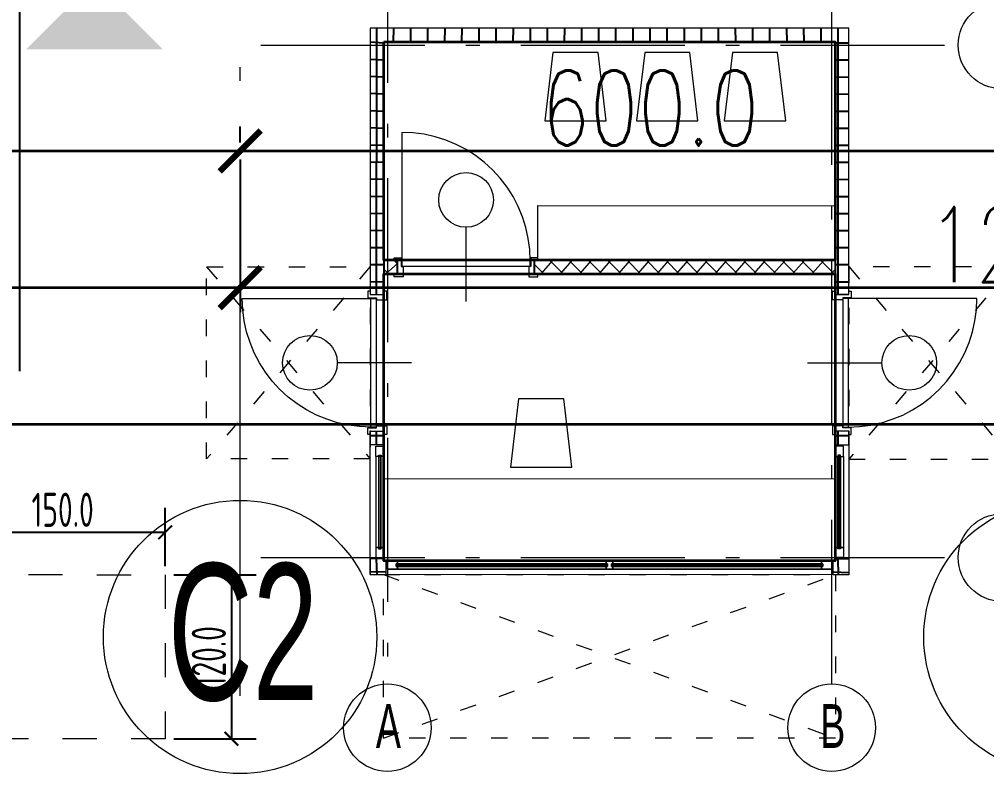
# Model space of a CAD drawing. Extents: x 6529560 to 6558080, y 5579316 to 5588131.
# Drawn here: x 6543575.67 to 6543582.74, y 5579499.85 to 5579505.37 of the extents above; entities that cross this region are included whole.
import ezdxf

# ---------------------------------------------------------------- set-up
doc = ezdxf.new("R2010")
doc.units = 0
doc.header["$MEASUREMENT"] = 0
doc.header["$PDSIZE"] = -5
for name, pattern in [('0.5_0.5', [1, 0.5, -0.5]), ('ACAD_ISO03W100', [30, 12, -18]), ('ACAD_ISO10W100', [18, 12, -3, 0, -3]), ('GR_SOLID', [0])]:
    doc.linetypes.add(name, pattern=pattern)
doc.layers.get('0').update_dxf_attribs({"color": 2, "linetype": 'CONTINUOUS', "lineweight": 5})
doc.layers.get('Defpoints').update_dxf_attribs({"linetype": 'CONTINUOUS'})
for name, color, linetype, lineweight in [('arch_droga', 1, 'CONTINUOUS', 25), ('arch_drzwi i okna', 4, 'CONTINUOUS', 15), ('arch_drzwi i okna_znaczniki', 130, 'CONTINUOUS', 9), ('arch_meble', 5, 'GR_SOLID', 13), ('arch_osie', 181, 'CONTINUOUS', 5), ('arch_powierzchnia', 6, 'CONTINUOUS', 35), ('arch_sciany wewnetrzne gk', 70, 'CONTINUOUS', 25), ('arch_sciany wewntrzne gk wypelnienie', 70, 'CONTINUOUS', 13), ('arch_sciany zewnetrzne wypelnienie', 94, 'CONTINUOUS', 25), ('arch_sciany zewnętrzne', 94, 'CONTINUOUS', 18), ('arch_urządzenia sanitarne', 4, 'GR_SOLID', 13), ('arch_wymiary', 2, 'CONTINUOUS', 13), ('arch_zadaszenie', 76, 'CONTINUOUS', 15)]:
    doc.layers.add(name, color=color, linetype=linetype, lineweight=lineweight)
doc.layers.add('arch_osie opisy', color=1, linetype='CONTINUOUS')
doc.styles.add('ISO8', font='iso8.shx', dxfattribs={"width": 0.7})
doc.styles.get("Standard").update_dxf_attribs({"font": 'arial.ttf', "width": 0.75})
doc.styles.add('styl1', font='romans.shx', dxfattribs={"width": 0.75})
doc.dimstyles.new('biura', dxfattribs={"dimtxt": 0.25, "dimasz": 0.1, "dimexe": 0.18, "dimexo": 0.0625, "dimgap": 0.04, "dimtad": 1, "dimdec": 1, "dimlfac": 100, "dimzin": 0, "dimdsep": 46, "dimtxsty": 'ISO8', "dimblk": 'ARCHTICK', "dimcen": 0.09, "dimadec": 0, "dimazin": 0, "dimtfac": 1, "dimtdec": 1, "dimtix": 1, "dimtofl": 0, "dimtmove": 0, "dimatfit": 3, "dimldrblk": 'ARCHTICK', "dimfxl": 0.2, "dimfxlon": 1, "dimtolj": 1, "dimtzin": 0, "dimarcsym": 0})
doc.dimstyles.new('wymiary hala', dxfattribs={"dimtxt": 0.55, "dimasz": 0.3, "dimexe": 0.18, "dimexo": 0.0625, "dimgap": 0.04, "dimtad": 1, "dimtoh": 1, "dimdec": 1, "dimlfac": 100, "dimzin": 0, "dimdsep": 46, "dimtxsty": 'styl1', "dimblk": 'ARCHTICK', "dimcen": 0.09, "dimadec": 0, "dimazin": 0, "dimtfac": 1, "dimtdec": 1, "dimtofl": 0, "dimtmove": 0, "dimatfit": 3, "dimldrblk": 'ARCHTICK', "dimfxl": 1, "dimtolj": 1, "dimtzin": 0, "dimarcsym": 0})

# ---------------------------------------------------------------- blocks, each defined once
blk = doc.blocks.new('ZT_z_opisami')
at = {"layer": 'arch_sciany wewntrzne gk wypelnienie'}
h = blk.add_hatch(dxfattribs=at)
h.set_pattern_fill('ANSI37', color=256, scale=0.8000000000000003, angle=90, style=0)
h.set_pattern_definition([(135, (-2588.529130447656, 41.5715038953349), (-0.0707106781186548, -0.0707106781186548), []), (225, (-2588.529130447656, 41.5715038953349), (0.0707106781186548, -0.0707106781186548), [])])
h.paths.add_polyline_path([(6540900.156828391, 5579426.063843905), (6540900.257119365, 5579426.063843908), (6540900.257119368, 5579426.163843737), (6540900.156828394, 5579426.163843735)])
h.paths.add_polyline_path([(6540901.257119368, 5579426.163843906), (6540903.45697064, 5579426.163843907), (6540903.456970637, 5579426.063840022), (6540901.257119364, 5579426.063840021)])
at = {"layer": 'arch_sciany zewnetrzne wypelnienie'}
h = blk.add_hatch(dxfattribs=at)
h.set_pattern_fill('ANSI37', color=256, angle=45)
h.set_pattern_definition([(90, (-2588.529130447656, 41.5715038953349), (-0.1250000000000001, 0), []), (179.9999999999999, (-2588.529130447656, 41.5715038953349), (0, -0.1250000000000001), [])])
h.paths.add_polyline_path([(6540900.057119365, 5579424.913682199), (6540900.156970673, 5579424.913682198), (6540900.156970677, 5579424.813682199), (6540900.057119369, 5579424.8136822)])
h.paths.add_polyline_path([(6540900.171978823, 5579423.963827053), (6540900.156978826, 5579423.963682199), (6540900.156978823, 5579423.97860977), (6540900.056970679, 5579423.978754626), (6540900.056970675, 5579423.863839988), (6540900.171978823, 5579423.863839986)])
h.paths.add_polyline_path([(6540903.45697064, 5579423.97852958), (6540903.556970637, 5579423.978463637), (6540903.55697064, 5579423.863450703), (6540903.441963138, 5579423.863452644), (6540903.441974172, 5579423.963614313), (6540903.45697064, 5579423.963678319)])
h.paths.add_polyline_path([(6540903.556970637, 5579424.913682198), (6540903.456970637, 5579424.913682199), (6540903.45697064, 5579424.8136822), (6540903.55697064, 5579424.813682199)])
h.paths.add_polyline_path([(6540903.45697064, 5579425.913682199), (6540903.556970639, 5579425.913682198), (6540903.556970639, 5579427.863840021), (6540900.056969245, 5579427.863703199), (6540900.057119369, 5579425.913682199), (6540900.156838106, 5579425.913682196), (6540900.156838103, 5579427.763840019), (6540903.456970637, 5579427.763840023)])
for p, q in [((6540900.257119368, 5579426.163843907, 9.39270141148296), (6540900.257119365, 5579426.063843907, 9.39270141148296)), ((6540901.257119368, 5579426.163843906, 9.39270141148296), (6540901.257119364, 5579426.063843905, 9.39270141148296)), ((6540900.057119369, 5579425.913682199, 9.39270141148296), (6540900.157119368, 5579425.913682198, 9.39270141148296)), ((6540903.556970639, 5579425.913616256, 9.39270141148296), (6540903.45697064, 5579425.913616257, 9.39270141148296)), ((6540900.057119365, 5579424.913682199, 9.39270141148296), (6540900.157119365, 5579424.913682198, 9.39270141148296)), ((6540903.556970635, 5579424.913616256, 9.39270141148296), (6540903.456970637, 5579424.913616257, 9.39270141148296))]:
    blk.add_line(p, q)
at = {"layer": 'arch_droga', "color": 7, "linetype": 'Continuous'}
blk.add_line((6540897.490311794, 5579428.951617867), (6540897.490311594, 5579425.351617866), dxfattribs=at)
at = {"layer": 'arch_droga', "linetype": 'Continuous'}
for p, q in [((6540900.828399538, 5579426.163661347, 12.24492711409371), (6540900.828399534, 5579426.163843907, 12.23394685950707)), ((6540900.057301925, 5579425.342402027, 12.24492711409371), (6540900.057119365, 5579425.342402032, 12.23394685950707)), ((6540903.556788077, 5579425.342336086, 12.24492711409371), (6540903.556970637, 5579425.34233609, 12.23394685950707))]:
    blk.add_line(p, q, dxfattribs=at)
at = {"layer": 'arch_droga', "linetype": 'Continuous', "elevation": 12.24492711409371}
for points in [[(6540900.828399552, 5579426.163843907), (6540900.828399538, 5579426.163661347)], [(6540900.057119365, 5579425.342402015), (6540900.057301925, 5579425.342402027)], [(6540903.556970637, 5579425.342336072), (6540903.556788077, 5579425.342336086)]]:
    blk.add_lwpolyline(points, dxfattribs=at)
at = {"layer": 'arch_drzwi i okna', "extrusion": (0, 0, -1)}
for points in [[(-6540901.227119368, 5579426.160343905), (-6540901.223542384, 5579426.242270304), (-6540901.212838653, 5579426.323573193), (-6540901.195089644, 5579426.403633806), (-6540901.170430431, 5579426.48184284), (-6540901.139048687, 5579426.557605073), (-6540901.101183246, 5579426.630343906), (-6540901.057122287, 5579426.699505756), (-6540901.007201145, 5579426.764564259), (-6540900.951799742, 5579426.82502428), (-6540900.891339719, 5579426.880425683), (-6540900.826281215, 5579426.930346827), (-6540900.757119368, 5579426.974407785), (-6540900.684380533, 5579427.012273225), (-6540900.6086183, 5579427.04365497), (-6540900.53040927, 5579427.068314182), (-6540900.450348654, 5579427.086063193), (-6540900.369045766, 5579427.096766923), (-6540900.287119367, 5579427.100343905), (-6540900.287119367, 5579426.120343907), (-6540901.227119368, 5579426.120343907), (-6540901.227119368, 5579426.160343905), (-6540900.287119367, 5579426.160343905)], [(-6540901.282119367, 5579426.163843906), (-6540901.282119367, 5579426.181843906), (-6540901.232119368, 5579426.181843906), (-6540901.232119368, 5579426.119343906), (-6540901.217119368, 5579426.119343906), (-6540901.217119368, 5579426.043843906), (-6540901.282119367, 5579426.043843906), (-6540901.282119365, 5579426.063843905)], [(-6540900.060619369, 5579424.943682199), (-6540899.978692968, 5579424.947259182), (-6540899.897390081, 5579424.95796291), (-6540899.817329466, 5579424.975711923), (-6540899.739120434, 5579425.000371135), (-6540899.663358199, 5579425.03175288), (-6540899.590619366, 5579425.06961832), (-6540899.521457519, 5579425.113679277), (-6540899.456399015, 5579425.163600421), (-6540899.395938994, 5579425.219001824), (-6540899.340537592, 5579425.279461844), (-6540899.290616445, 5579425.344520347), (-6540899.24655549, 5579425.413682198), (-6540899.208690049, 5579425.486421033), (-6540899.177308302, 5579425.562183264), (-6540899.152649092, 5579425.640392296), (-6540899.134900081, 5579425.720452912), (-6540899.124196353, 5579425.8017558), (-6540899.12061937, 5579425.883682199), (-6540900.100619368, 5579425.883682199), (-6540900.100619368, 5579424.943682198), (-6540900.060619369, 5579424.943682199), (-6540900.060619369, 5579425.883682199)], [(-6540903.553470639, 5579424.943616256), (-6540903.635397037, 5579424.947193241), (-6540903.716699927, 5579424.957896971), (-6540903.796760542, 5579424.97564598), (-6540903.874969574, 5579425.000305193), (-6540903.950731806, 5579425.031686937), (-6540904.023470637, 5579425.069552378), (-6540904.092632487, 5579425.113613337), (-6540904.157690992, 5579425.163534479), (-6540904.218151013, 5579425.218935882), (-6540904.273552416, 5579425.279395905), (-6540904.323473557, 5579425.344454407), (-6540904.367534518, 5579425.413616255), (-6540904.405399959, 5579425.486355091), (-6540904.436781702, 5579425.562117323), (-6540904.461440916, 5579425.640326355), (-6540904.479189927, 5579425.72038697), (-6540904.489893655, 5579425.801689858), (-6540904.493470638, 5579425.883616258), (-6540903.51347064, 5579425.883616255), (-6540903.51347064, 5579424.943616255), (-6540903.553470639, 5579424.943616256), (-6540903.553470639, 5579425.883616258)], [(-6540900.057119369, 5579424.8886822), (-6540900.039119368, 5579424.888682199), (-6540900.039119368, 5579424.938682199), (-6540900.101619369, 5579424.938682199), (-6540900.101619369, 5579424.953682198), (-6540900.177119368, 5579424.953682198), (-6540900.177119368, 5579424.888682199), (-6540900.157119368, 5579424.888682199)], [(-6540903.556970639, 5579424.888616257), (-6540903.574970639, 5579424.888616257), (-6540903.574970639, 5579424.938616257), (-6540903.512470639, 5579424.938616257), (-6540903.512470639, 5579424.953616256), (-6540903.43697064, 5579424.953616256), (-6540903.43697064, 5579424.888616257), (-6540903.45697064, 5579424.888616258)], [(-6540903.431970637, 5579423.903612377), (-6540900.181978826, 5579423.903827053), (-6540900.181978826, 5579423.963827053), (-6540903.431970639, 5579423.963612376), (-6540903.431970637, 5579423.903612377)], [(-6540900.256978826, 5579423.963827053), (-6540901.781974732, 5579423.963612376), (-6540901.781974731, 5579423.903612377), (-6540900.256978826, 5579423.903827053), (-6540900.256978826, 5579423.963827053)], [(-6540901.831974732, 5579423.963612377), (-6540903.356970638, 5579423.963612376), (-6540903.356970637, 5579423.903612377), (-6540901.83197473, 5579423.903612378), (-6540901.831974732, 5579423.963612377)], [(-6540900.256978826, 5579423.938827052), (-6540901.781974731, 5579423.938612376), (-6540901.781974732, 5579423.928612376), (-6540900.256978826, 5579423.928827052), (-6540900.256978826, 5579423.938827052)], [(-6540901.83197473, 5579423.938612377), (-6540903.356970637, 5579423.938612376), (-6540903.356970638, 5579423.928612376), (-6540901.831974732, 5579423.928612377), (-6540901.83197473, 5579423.938612377)]]:
    blk.add_lwpolyline(points, dxfattribs=at)
at = {"layer": 'arch_drzwi i okna'}
for points in [[(6540900.232119367, 5579426.163843906), (6540900.232119367, 5579426.181843906), (6540900.282119367, 5579426.181843906), (6540900.282119367, 5579426.119343906), (6540900.297119368, 5579426.119343906), (6540900.297119368, 5579426.043843906), (6540900.232119367, 5579426.043843906), (6540900.232119364, 5579426.063843905)], [(6540900.057119369, 5579425.9386822), (6540900.039119368, 5579425.938682199), (6540900.039119366, 5579425.888682199), (6540900.101619365, 5579425.888682199), (6540900.101619369, 5579425.873682198), (6540900.177119368, 5579425.873682198), (6540900.177119368, 5579425.938682199), (6540900.157119368, 5579425.938682199)], [(6540903.556970639, 5579425.938616257), (6540903.574970639, 5579425.938616257), (6540903.574970636, 5579425.888616257), (6540903.512470637, 5579425.888616257), (6540903.512470639, 5579425.873616257), (6540903.43697064, 5579425.873616257), (6540903.43697064, 5579425.938616257), (6540903.45697064, 5579425.938616258)], [(6540900.181978826, 5579423.903827053), (6540903.431970637, 5579423.903612377), (6540903.431970639, 5579423.963612376), (6540900.181978826, 5579423.963827053), (6540900.181978826, 5579423.903827053)], [(6540900.181978826, 5579423.963827053), (6540900.181978826, 5579423.903827053), (6540900.256978826, 5579423.903827053), (6540900.256978826, 5579423.923827053), (6540900.246978826, 5579423.923827053), (6540900.246978826, 5579423.943827053), (6540900.256978826, 5579423.943827053), (6540900.256978826, 5579423.963827053), (6540900.181978826, 5579423.963827053)], [(6540901.781974732, 5579423.963612376), (6540900.256978826, 5579423.963827053), (6540900.256978826, 5579423.903827053), (6540901.781974731, 5579423.903612377), (6540901.781974732, 5579423.963612376)], [(6540901.781974732, 5579423.963612376), (6540901.781974732, 5579423.943612376), (6540901.791974732, 5579423.943612376), (6540901.791974732, 5579423.923612377), (6540901.781974732, 5579423.923612377), (6540901.781974731, 5579423.903612377), (6540901.83197473, 5579423.903612378), (6540901.831974732, 5579423.923612377), (6540901.821974732, 5579423.923612377), (6540901.821974732, 5579423.943612376), (6540901.831974732, 5579423.943612377), (6540901.831974732, 5579423.963612377), (6540901.781974732, 5579423.963612376)], [(6540903.356970638, 5579423.963612376), (6540901.831974732, 5579423.963612377), (6540901.83197473, 5579423.903612378), (6540903.356970637, 5579423.903612377), (6540903.356970638, 5579423.963612376)], [(6540903.431970639, 5579423.963612376), (6540903.356970638, 5579423.963612376), (6540903.356970638, 5579423.943612376), (6540903.366970638, 5579423.943612377), (6540903.366970638, 5579423.923612377), (6540903.356970638, 5579423.923612377), (6540903.356970637, 5579423.903612377), (6540903.431970637, 5579423.903612377), (6540903.431970639, 5579423.963612376)], [(6540900.246978826, 5579423.943827053), (6540900.246978826, 5579423.923827053), (6540901.791974732, 5579423.923612377), (6540901.791974732, 5579423.943612376), (6540900.246978826, 5579423.943827053)], [(6540901.781974731, 5579423.938612376), (6540900.256978826, 5579423.938827052), (6540900.256978826, 5579423.928827052), (6540901.781974732, 5579423.928612376), (6540901.781974731, 5579423.938612376)], [(6540901.821974732, 5579423.943612376), (6540901.821974732, 5579423.923612377), (6540903.366970638, 5579423.923612377), (6540903.366970638, 5579423.943612377), (6540901.821974732, 5579423.943612376)], [(6540903.356970637, 5579423.938612376), (6540901.83197473, 5579423.938612377), (6540901.831974732, 5579423.928612377), (6540903.356970638, 5579423.928612376), (6540903.356970637, 5579423.938612376)]]:
    blk.add_lwpolyline(points, dxfattribs=at)
for points, elevation in [([(6540900.096970676, 5579424.72868651), (6540900.096970674, 5579424.8036822), (6540900.156970673, 5579424.803682199), (6540900.156970677, 5579424.728686509)], 7.99054015707779), ([(6540900.11689631, 5579424.728675068), (6540900.11689631, 5579424.738676478), (6540900.136970678, 5579424.738682198), (6540900.136970678, 5579424.728680788)], 6.93554015707779), ([(6540903.516970638, 5579424.728620568), (6540903.516970636, 5579424.803616257), (6540903.456970636, 5579424.803616258), (6540903.456970639, 5579424.72862057)], 7.99054015707779), ([(6540903.497045006, 5579424.728609126), (6540903.497045006, 5579424.738610535), (6540903.476970637, 5579424.738616258), (6540903.476970637, 5579424.728614847)], 6.93554015707779), ([(6540900.096970676, 5579424.728686511), (6540900.096970675, 5579424.063525268), (6540900.156970675, 5579424.063525268), (6540900.156970677, 5579424.72868651)], 7.99054015707779), ([(6540900.11689631, 5579424.728686511), (6540900.116896308, 5579424.06353099), (6540900.136970677, 5579424.063530989), (6540900.136970678, 5579424.72868651)], 7.99054015707779), ([(6540900.121970675, 5579424.063531376), (6540900.121970677, 5579424.728689025), (6540900.13189631, 5579424.728689025), (6540900.131896308, 5579424.063531376)], 7.99054015707779), ([(6540903.516970638, 5579424.72862057), (6540903.516970639, 5579424.063459327), (6540903.45697064, 5579424.063459327), (6540903.456970639, 5579424.72862057)], 7.99054015707779), ([(6540903.497045006, 5579424.72862057), (6540903.497045007, 5579424.063465047), (6540903.476970639, 5579424.063465048), (6540903.476970637, 5579424.72862057)], 7.99054015707779), ([(6540903.491970639, 5579424.063465434), (6540903.491970638, 5579424.728623084), (6540903.482045004, 5579424.728623084), (6540903.482045006, 5579424.063465434)], 7.99054015707779), ([(6540900.096970675, 5579424.063525268), (6540900.096970675, 5579423.98852958), (6540900.156970675, 5579423.988529579), (6540900.156970675, 5579424.063525268)], 7.99054015707779), ([(6540900.116896308, 5579424.063536711), (6540900.116896308, 5579424.053535301), (6540900.136970677, 5579424.053529579), (6540900.136970677, 5579424.063530989)], 6.93554015707779), ([(6540903.516970639, 5579424.063459327), (6540903.516970639, 5579423.988463637), (6540903.45697064, 5579423.988463638), (6540903.45697064, 5579424.063459327)], 7.99054015707779), ([(6540903.497045007, 5579424.063470769), (6540903.497045007, 5579424.053469359), (6540903.476970639, 5579424.053463639), (6540903.476970639, 5579424.063465048)], 6.93554015707779)]:
    blk.add_lwpolyline(points, close=True, dxfattribs=dict(at, elevation=elevation))
at = {"layer": 'arch_drzwi i okna', "extrusion": (5.11e-13, 1, 0)}
blk.add_lwpolyline([(-6540903.431967794, 10.37270141148298), (-6540900.18197598, 22.85012110428052), (-6540900.18197598, 24.12262110428052), (-6540903.431967794, 11.64520141148299), (-6540903.431967794, 10.37270141148298)], dxfattribs=at)
at = {"layer": 'arch_drzwi i okna', "extrusion": (5.037e-13, 1, 0)}
for points in [[(-6540901.781971926, 19.06857251228692), (-6540900.256976018, 22.92512110428052), (-6540900.256976018, 24.04762110428052), (-6540901.781971926, 20.19107251228692), (-6540901.781971926, 19.06857251228692)], [(-6540901.781971926, 19.06857251228692), (-6540900.256976018, 22.92512110428052), (-6540900.256976018, 24.04762110428052), (-6540901.781971926, 20.19107251228692), (-6540901.781971926, 19.06857251228692)], [(-6540901.781971926, 19.06857251228692), (-6540900.256976018, 22.92512110428052), (-6540900.256976018, 24.04762110428052), (-6540901.781971926, 20.19107251228692), (-6540901.781971926, 19.06857251228692)], [(-6540903.356967832, 10.44770141148298), (-6540901.831971925, 19.06857251228692), (-6540901.831971925, 20.19107251228692), (-6540903.356967832, 11.57020141148299), (-6540903.356967832, 10.44770141148298)]]:
    blk.add_lwpolyline(points, dxfattribs=at)
at = {"layer": 'arch_drzwi i okna', "extrusion": (-5.037e-13, -1, 0)}
for points in [[(6540901.781971926, 19.06857251228692), (6540901.781971926, 20.19107251228692), (6540900.256976018, 24.04762110428052), (6540900.256976018, 22.92512110428052), (6540901.781971926, 19.06857251228692)], [(6540901.781971926, 19.06857251228692), (6540901.781971926, 20.19107251228692), (6540900.256976018, 24.04762110428052), (6540900.256976018, 22.92512110428052), (6540901.781971926, 19.06857251228692)], [(6540903.356967833, 10.44770141148298), (6540903.356967833, 11.57020141148299), (6540901.831971926, 20.19107251228692), (6540901.831971926, 19.06857251228692), (6540903.356967833, 10.44770141148298)]]:
    blk.add_lwpolyline(points, dxfattribs=at)
at = {"layer": 'arch_drzwi i okna', "extrusion": (5.756e-13, 1, 0)}
for points in [[(-6540903.35696743, 10.44770141148298), (-6540901.831971524, 19.06857251228692), (-6540901.831971524, 20.19107251228692), (-6540903.35696743, 11.57020141148299), (-6540903.35696743, 10.44770141148298)], [(-6540903.356967429, 10.44770141148298), (-6540901.831971523, 19.06857251228692), (-6540901.831971523, 20.19107251228692), (-6540903.356967429, 11.57020141148299), (-6540903.356967429, 10.44770141148298)]]:
    blk.add_lwpolyline(points, dxfattribs=at)
at = {"layer": 'arch_drzwi i okna', "extrusion": (-5.756e-13, -1, 0)}
for points in [[(6540903.35696743, 10.44770141148298), (6540903.35696743, 11.57020141148299), (6540901.831971524, 20.19107251228692), (6540901.831971524, 19.06857251228692), (6540903.35696743, 10.44770141148298)], [(6540901.781971524, 19.06857251228692), (6540901.781971524, 20.19107251228692), (6540900.256975617, 24.04762110428052), (6540900.256975617, 22.92512110428052), (6540901.781971524, 19.06857251228692)], [(6540903.356967429, 10.44770141148298), (6540903.356967429, 11.57020141148299), (6540901.831971523, 20.19107251228692), (6540901.831971523, 19.06857251228692), (6540903.356967429, 10.44770141148298)]]:
    blk.add_lwpolyline(points, dxfattribs=at)
at = {"layer": 'arch_drzwi i okna', "extrusion": (-5.11e-13, -1, 0)}
blk.add_lwpolyline([(6540903.431967789, 10.37270141148298), (6540903.431967789, 11.64520141148299), (6540900.181975976, 24.12262110428052), (6540900.181975976, 22.85012110428052), (6540903.431967789, 10.37270141148298)], dxfattribs=at)
at = {"layer": 'arch_drzwi i okna', "extrusion": (1, 0, 0)}
blk.add_lwpolyline([(5579423.938612381, 10.44770141148298), (5579423.938612381, 11.57020141148299), (5579423.928612381, 11.57020141148299), (5579423.928612381, 10.44770141148298), (5579423.938612381, 10.44770141148298)], dxfattribs=at)
at = {"layer": 'arch_drzwi i okna_znaczniki'}
for p, q in [((6540900.757119368, 5579425.862045784, 9.39270141148296), (6540900.757119368, 5579426.405765054, 9.39270141148296)), ((6540900.35891749, 5579425.413682198, 9.39270141148296), (6540899.815198221, 5579425.4136822, 9.39270141148296)), ((6540903.255172517, 5579425.413616256, 9.39270141148296), (6540903.798891787, 5579425.413616256, 9.39270141148296))]:
    blk.add_line(p, q, dxfattribs=at)
for centre in [(6540900.757119368, 5579426.605765054, 9.39270141148296), (6540899.61519822, 5579425.413682198, 9.39270141148296), (6540903.998891788, 5579425.413616256, 9.39270141148296)]:
    blk.add_circle(centre, 0.2000000000000001, dxfattribs=at)
at = {"layer": 'arch_meble'}
for points in [[(6540901.33330698, 5579427.184519722), (6540901.78330778, 5579427.184519722), (6540901.723306383, 5579427.684519721), (6540901.393306483, 5579427.684519721), (6540901.33330698, 5579427.184519722)], [(6540902.003766849, 5579427.184519722), (6540902.453767649, 5579427.184519722), (6540902.393766252, 5579427.684519721), (6540902.063766353, 5579427.684519721), (6540902.003766849, 5579427.184519722)], [(6540902.646179659, 5579427.184519722), (6540903.09618046, 5579427.184519722), (6540903.036179063, 5579427.684519721), (6540902.706179163, 5579427.684519721), (6540902.646179659, 5579427.184519722)], [(6540901.081992043, 5579424.650391477), (6540901.531992844, 5579424.650391477), (6540901.471991446, 5579425.150391474), (6540901.141991546, 5579425.150391476), (6540901.081992043, 5579424.650391477)]]:
    blk.add_lwpolyline(points, dxfattribs=at)
at = {"layer": 'arch_meble', "elevation": 7.99054015707779}
for points in [[(6540901.282119367, 5579426.163843906), (6540901.282119367, 5579426.563843906), (6540903.45697064, 5579426.563777965), (6540903.45697064, 5579426.163777965)], [(6540900.156978818, 5579423.963682199), (6540903.45697064, 5579423.963612377), (6540903.45697064, 5579424.563612377), (6540900.157014251, 5579424.563810915)]]:
    blk.add_lwpolyline(points, close=True, dxfattribs=at)
at = {"layer": 'arch_osie', "linetype": 'ACAD_ISO10W100', "ltscale": 0.1, "elevation": 9.39270141148296}
for points in [[(6540900.181978827, 5579428.663840022), (6540900.181978825, 5579423.063839988)], [(6540903.431970639, 5579423.063774046), (6540903.431970639, 5579428.66377408)], [(6540899.256970675, 5579427.738840021), (6540904.356970639, 5579427.73877408)], [(6540899.256970671, 5579423.988682198), (6540904.356970639, 5579423.988616257)]]:
    blk.add_lwpolyline(points, dxfattribs=at)
at = {"layer": 'arch_osie'}
for centre in [(6540904.67697064, 5579427.73877408, 9.39270141148296), (6540904.67697064, 5579423.988616257, 9.39270141148296), (6540900.181978827, 5579422.743839987, 9.39270141148296), (6540903.431970639, 5579422.743774046, 9.39270141148296)]:
    blk.add_circle(centre, 0.3199999999999999, dxfattribs=at)
at = {"layer": 'arch_powierzchnia', "elevation": 7.99054015707779}
for points in [[(6540900.156838103, 5579427.763840019), (6540903.456970637, 5579427.76377408), (6540903.45697064, 5579426.163777965), (6540900.156838105, 5579426.163843903)], [(6540900.156838103, 5579426.063843905), (6540903.45697064, 5579426.063777966), (6540903.45697064, 5579423.963612377), (6540900.156838106, 5579423.963678316)]]:
    blk.add_lwpolyline(points, close=True, dxfattribs=at)
at = {"layer": 'arch_sciany wewnetrzne gk', "elevation": 7.99054015707779}
for points in [[(6540900.156828391, 5579426.063843905), (6540900.257119365, 5579426.063843908), (6540900.257119368, 5579426.163843737), (6540900.156828394, 5579426.163843735)], [(6540901.257119368, 5579426.163843906), (6540903.45697064, 5579426.163777965), (6540903.45697064, 5579426.06377408), (6540901.257119364, 5579426.063840021)]]:
    blk.add_lwpolyline(points, close=True, dxfattribs=at)
at = {"layer": 'arch_sciany zewnętrzne', "elevation": 7.99054015707779}
for points in [[(6540903.45697064, 5579425.913616257), (6540903.556970639, 5579425.913616256), (6540903.556970639, 5579427.863774079), (6540900.056969245, 5579427.863703199), (6540900.057119369, 5579425.913682199), (6540900.156838106, 5579425.913682196), (6540900.156838103, 5579427.763840019), (6540903.456970637, 5579427.763774081)], [(6540900.057119365, 5579424.913682199), (6540900.156970673, 5579424.913682198), (6540900.156970677, 5579424.813682199), (6540900.057119369, 5579424.8136822)], [(6540903.556970637, 5579424.913616256), (6540903.456970636, 5579424.913616257), (6540903.456970639, 5579424.813616258), (6540903.55697064, 5579424.813616257)], [(6540900.171978823, 5579423.963682196), (6540900.156978818, 5579423.963682199), (6540900.156978826, 5579423.97860977), (6540900.056970675, 5579423.978754626), (6540900.056970675, 5579423.863839988), (6540900.171978823, 5579423.863839986)], [(6540903.456970637, 5579423.978463638), (6540903.556970637, 5579423.978463637), (6540903.55697064, 5579423.863450703), (6540903.441966671, 5579423.863450702), (6540903.441970639, 5579423.963616254), (6540903.45697064, 5579423.963612377)]]:
    blk.add_lwpolyline(points, close=True, dxfattribs=at)
at = {"layer": 'arch_sciany zewnętrzne', "elevation": 9.39270141148296}
for points in [[(6540903.55697064, 5579424.813616257), (6540903.55697064, 5579423.863450703), (6540900.056970675, 5579423.863839988), (6540900.057119369, 5579424.8136822)], [(6540900.156970677, 5579424.813682199), (6540900.156978826, 5579423.963682199), (6540903.45697064, 5579423.963616258), (6540903.45697064, 5579424.813616258)]]:
    blk.add_lwpolyline(points, dxfattribs=at)
at = {"layer": 'arch_zadaszenie', "linetype": 'ACAD_ISO03W100', "ltscale": 0.01, "elevation": 7.99054015707779}
for points in [[(6540900.056970675, 5579424.709988857), (6540898.860144648, 5579424.709988858), (6540898.860144645, 5579426.117375541), (6540900.056970673, 5579426.11737554)], [(6540903.556970639, 5579424.709922915), (6540904.753796667, 5579424.709922915), (6540904.753796667, 5579426.117309598), (6540903.556970639, 5579426.117309598)], [(6540903.460659901, 5579423.863612375), (6540903.460659901, 5579422.666786347), (6540900.15328141, 5579422.666852289), (6540900.153281407, 5579423.863678317)]]:
    blk.add_lwpolyline(points, close=True, dxfattribs=at)
at = {"layer": 'arch_zadaszenie', "linetype": 'ACAD_ISO03W100', "ltscale": 0.01, "elevation": 9.39270141148296}
for points in [[(6540898.860144645, 5579426.117375541), (6540900.057012891, 5579424.709988857)], [(6540900.056970675, 5579426.1176841), (6540898.860144648, 5579424.709988858)], [(6540904.753796667, 5579426.117309598), (6540903.556928423, 5579424.709922915)], [(6540903.556970639, 5579426.11761816), (6540904.753796667, 5579424.709922915)], [(6540900.152972847, 5579423.863678316), (6540903.460659901, 5579422.666786347)], [(6540900.15328141, 5579422.666852289), (6540903.460659901, 5579423.863654592)]]:
    blk.add_lwpolyline(points, dxfattribs=at)
at = {"layer": 'arch_osie opisy', "char_height": 0.3199999999999999, "width": 0.4799999999999996, "attachment_point": 1}
for s, insert in [('{\\fArial Narrow|b0|i0|c238|p34;A}', (6540900.097786954, 5579422.916021716, 9.39270141148296)), ('{\\fArial Narrow|b0|i0|c238|p34;B}', (6540903.347778765, 5579422.915955777, 9.39270141148296))]:
    blk.add_mtext(s, dxfattribs=dict(at, insert=insert))
blk = doc.blocks.new('_ArchTick')
at = {"color": 0, "linetype": 'ByBlock', "const_width": 0.15}
blk.add_lwpolyline([(-0.5, -0.5), (0.5, 0.5)], dxfattribs=at)
blk = doc.blocks.new('*D117')
at = {"layer": 'arch_wymiary', "color": 0, "lineweight": -2, "transparency": 16777216}
for p, q in [((6543517.282235058, 5579504.347680096), (6543517.282235058, 5579502.230169278)), ((6543625.282235061, 5579504.347669278), (6543625.282235061, 5579502.230169278)), ((6543625.282235061, 5579502.410169278), (6543517.282235058, 5579502.410169278))]:
    blk.add_line(p, q, dxfattribs=at)
at = {"layer": 'Defpoints', "color": 0, "transparency": 16777216}
for p in [(6543517.282235058, 5579504.410180095), (6543625.282235061, 5579504.410169278), (6543517.282235058, 5579502.410169278)]:
    blk.add_point(p, dxfattribs=at)
at = {"layer": 'arch_wymiary', "color": 0, "lineweight": -2, "transparency": 16777216, "xscale": 0.3, "yscale": 0.3, "zscale": 0.3, "rotation": 180}
blk.add_blockref('_ArchTick', (6543517.282235058, 5579502.410169278), dxfattribs=at)
at = {"layer": 'arch_wymiary', "color": 0, "lineweight": -2, "transparency": 16777216, "xscale": 0.3, "yscale": 0.3, "zscale": 0.3}
blk.add_blockref('_ArchTick', (6543625.282235061, 5579502.410169278), dxfattribs=at)
at = {"layer": 'arch_wymiary', "color": 0, "transparency": 16777216, "insert": (6543571.28223506, 5579502.725169278), "char_height": 0.55, "attachment_point": 5, "style": 'styl1'}
blk.add_mtext('\\A1;10800.0', dxfattribs=at)
blk = doc.blocks.new('*D122')
at = {"layer": 'arch_wymiary', "color": 0, "lineweight": -2, "transparency": 16777216}
for p, q in [((6543565.282235064, 5579504.347669278), (6543565.282235064, 5579503.230169279)), ((6543577.28223506, 5579504.347669278), (6543577.28223506, 5579503.230169279)), ((6543565.282235064, 5579503.410169278), (6543577.28223506, 5579503.410169278))]:
    blk.add_line(p, q, dxfattribs=at)
at = {"layer": 'Defpoints', "color": 0, "transparency": 16777216}
for p in [(6543565.282235064, 5579504.410169278), (6543577.28223506, 5579504.410169278), (6543577.28223506, 5579503.410169278)]:
    blk.add_point(p, dxfattribs=at)
at = {"layer": 'arch_wymiary', "color": 0, "lineweight": -2, "transparency": 16777216, "xscale": 0.3, "yscale": 0.3, "zscale": 0.3, "rotation": 180}
blk.add_blockref('_ArchTick', (6543565.282235064, 5579503.410169278), dxfattribs=at)
at = {"layer": 'arch_wymiary', "color": 0, "lineweight": -2, "transparency": 16777216, "xscale": 0.3, "yscale": 0.3, "zscale": 0.3}
blk.add_blockref('_ArchTick', (6543577.28223506, 5579503.410169278), dxfattribs=at)
at = {"layer": 'arch_wymiary', "color": 0, "transparency": 16777216, "insert": (6543571.282235062, 5579503.725169279), "char_height": 0.55, "attachment_point": 5, "style": 'styl1'}
blk.add_mtext('\\A1;1200.0', dxfattribs=at)
blk = doc.blocks.new('*D123')
at = {"layer": 'arch_wymiary', "color": 0, "lineweight": -2, "transparency": 16777216}
for p, q in [((6543577.28223506, 5579504.347669278), (6543577.28223506, 5579503.230169279)), ((6543589.282235063, 5579504.347669278), (6543589.282235063, 5579503.230169279)), ((6543577.28223506, 5579503.410169278), (6543589.282235063, 5579503.410169278))]:
    blk.add_line(p, q, dxfattribs=at)
at = {"layer": 'Defpoints', "color": 0, "transparency": 16777216}
for p in [(6543577.28223506, 5579504.410169278), (6543589.282235063, 5579504.410169278), (6543589.282235063, 5579503.410169278)]:
    blk.add_point(p, dxfattribs=at)
at = {"layer": 'arch_wymiary', "color": 0, "lineweight": -2, "transparency": 16777216, "xscale": 0.3, "yscale": 0.3, "zscale": 0.3, "rotation": 180}
blk.add_blockref('_ArchTick', (6543577.28223506, 5579503.410169278), dxfattribs=at)
at = {"layer": 'arch_wymiary', "color": 0, "lineweight": -2, "transparency": 16777216, "xscale": 0.3, "yscale": 0.3, "zscale": 0.3}
blk.add_blockref('_ArchTick', (6543589.282235063, 5579503.410169278), dxfattribs=at)
at = {"layer": 'arch_wymiary', "color": 0, "transparency": 16777216, "insert": (6543583.282235061, 5579503.725169279), "char_height": 0.55, "attachment_point": 5, "style": 'styl1'}
blk.add_mtext('\\A1;1200.0', dxfattribs=at)
blk = doc.blocks.new('*D136')
at = {"layer": 'arch_wymiary', "color": 0, "lineweight": -2, "transparency": 16777216}
for p, q in [((6543571.282242935, 5579504.472669278), (6543571.282242935, 5579504.590169278)), ((6543577.28223506, 5579504.472669278), (6543577.28223506, 5579504.590169278)), ((6543571.282242935, 5579504.410169278), (6543577.28223506, 5579504.410169278))]:
    blk.add_line(p, q, dxfattribs=at)
at = {"layer": 'Defpoints', "color": 0, "transparency": 16777216}
for p in [(6543571.282242935, 5579504.410169278), (6543577.28223506, 5579504.410169278), (6543577.28223506, 5579504.410169278)]:
    blk.add_point(p, dxfattribs=at)
at = {"layer": 'arch_wymiary', "color": 0, "lineweight": -2, "transparency": 16777216, "xscale": 0.3, "yscale": 0.3, "zscale": 0.3, "rotation": 180}
blk.add_blockref('_ArchTick', (6543571.282242935, 5579504.410169278), dxfattribs=at)
at = {"layer": 'arch_wymiary', "color": 0, "lineweight": -2, "transparency": 16777216, "xscale": 0.3, "yscale": 0.3, "zscale": 0.3}
blk.add_blockref('_ArchTick', (6543577.28223506, 5579504.410169278), dxfattribs=at)
at = {"layer": 'arch_wymiary', "color": 0, "transparency": 16777216, "insert": (6543574.282238997, 5579504.725169279), "char_height": 0.55, "attachment_point": 5, "style": 'styl1'}
blk.add_mtext('\\A1;600.0', dxfattribs=at)
blk = doc.blocks.new('*D137')
at = {"layer": 'arch_wymiary', "color": 0, "lineweight": -2, "transparency": 16777216}
for p, q in [((6543577.28223506, 5579504.472669278), (6543577.28223506, 5579504.590169278)), ((6543583.28223514, 5579504.472668602), (6543583.28223514, 5579504.590169278)), ((6543577.28223506, 5579504.410169278), (6543583.28223514, 5579504.410169278))]:
    blk.add_line(p, q, dxfattribs=at)
at = {"layer": 'Defpoints', "color": 0, "transparency": 16777216}
for p in [(6543577.28223506, 5579504.410169278), (6543583.28223514, 5579504.410169278), (6543583.28223514, 5579504.410168603)]:
    blk.add_point(p, dxfattribs=at)
at = {"layer": 'arch_wymiary', "color": 0, "lineweight": -2, "transparency": 16777216, "xscale": 0.3, "yscale": 0.3, "zscale": 0.3, "rotation": 180}
blk.add_blockref('_ArchTick', (6543577.28223506, 5579504.410169278), dxfattribs=at)
at = {"layer": 'arch_wymiary', "color": 0, "lineweight": -2, "transparency": 16777216, "xscale": 0.3, "yscale": 0.3, "zscale": 0.3}
blk.add_blockref('_ArchTick', (6543583.28223514, 5579504.410169278), dxfattribs=at)
at = {"layer": 'arch_wymiary', "color": 0, "transparency": 16777216, "insert": (6543580.2822351, 5579504.725169279), "char_height": 0.55, "attachment_point": 5, "style": 'styl1'}
blk.add_mtext('\\A1;600.0', dxfattribs=at)
blk = doc.blocks.new('biura_parter_hala')
at = {"layer": 'arch_urządzenia sanitarne'}
h = blk.add_hatch(color=256, dxfattribs=at)
h.dxf.hatch_style = 1
h.paths.add_polyline_path([(58.63518064841628, -12.86650007031858), (59.13518064841628, -13.3665000712499), (58.13518064748496, -13.3665000712499)])
blk = doc.blocks.new('*D550')
at = {"layer": 'arch_wymiary', "color": 0, "linetype": 'ByBlock', "lineweight": -2, "transparency": 16777216}
for p, q in [((6543575.234266366, 5579501.373043069), (6543575.234266366, 5579501.799891955)), ((6543576.734446873, 5579501.372819704), (6543576.734446873, 5579501.799891955)), ((6543575.234266366, 5579501.619891956), (6543576.734446873, 5579501.619891956))]:
    blk.add_line(p, q, dxfattribs=at)
at = {"layer": 'Defpoints', "color": 0, "transparency": 16777216}
for p in [(6543576.734446873, 5579501.619891956), (6543575.234266366, 5579501.310543069), (6543576.734446873, 5579501.310319703)]:
    blk.add_point(p, dxfattribs=at)
at = {"layer": 'arch_wymiary', "color": 0, "lineweight": -2, "transparency": 16777216, "xscale": 0.1, "yscale": 0.1, "zscale": 0.1, "rotation": 180}
blk.add_blockref('_ArchTick', (6543575.234266366, 5579501.619891956), dxfattribs=at)
at = {"layer": 'arch_wymiary', "color": 0, "lineweight": -2, "transparency": 16777216, "xscale": 0.1, "yscale": 0.1, "zscale": 0.1}
blk.add_blockref('_ArchTick', (6543576.734446873, 5579501.619891956), dxfattribs=at)
at = {"layer": 'arch_wymiary', "color": 0, "transparency": 16777216, "insert": (6543575.984356621, 5579501.784891955), "char_height": 0.25, "attachment_point": 5, "style": 'ISO8'}
blk.add_mtext('\\A1;150.0', dxfattribs=at)
blk = doc.blocks.new('*D552')
at = {"layer": 'arch_wymiary', "color": 0, "linetype": 'ByBlock', "lineweight": -2, "transparency": 16777216}
for p, q in [((6543576.796946808, 5579501.30987928), (6543577.398573901, 5579501.30987928)), ((6543577.218573902, 5579501.30987928), (6543577.218573902, 5579500.109618528)), ((6543576.796948538, 5579500.109618528), (6543577.398573901, 5579500.109618528))]:
    blk.add_line(p, q, dxfattribs=at)
at = {"layer": 'Defpoints', "color": 0, "transparency": 16777216}
for p in [(6543576.734446808, 5579501.30987928), (6543576.734448538, 5579500.109618528), (6543577.218573902, 5579500.109618528)]:
    blk.add_point(p, dxfattribs=at)
at = {"layer": 'arch_wymiary', "color": 0, "lineweight": -2, "transparency": 16777216, "xscale": 0.1, "yscale": 0.1, "zscale": 0.1}
for p, rotation in [((6543577.218573902, 5579501.30987928), 90), ((6543577.218573902, 5579500.109618528), 270)]:
    blk.add_blockref('_ArchTick', p, dxfattribs=dict(at, rotation=rotation))
at = {"layer": 'arch_wymiary', "color": 0, "transparency": 16777216, "insert": (6543577.053573901, 5579500.709748905), "char_height": 0.25, "attachment_point": 5, "rotation": 90, "style": 'ISO8'}
blk.add_mtext('\\A1;120.0', dxfattribs=at)

msp = doc.modelspace()

# ---------------------------------------------------------------- linework, layer by layer
at = {"layer": 'arch_osie', "linetype": 'ACAD_ISO10W100', "ltscale": 0.3, "extrusion": (-4.9483178e-09, -8.026501e-10, 1), "elevation": 1.1477971e-09}
msp.add_lwpolyline([(6543577.282234728, 5579500.423888845), (6543577.282246757, 5579616.190151345)], dxfattribs=at)
at = {"layer": 'arch_osie'}
for centre in [(6543577.282234416, 5579500.85389585, 6.540478463072386), (6543583.282234418, 5579500.853895716, 6.540478463072391)]:
    msp.add_circle(centre, 0.9999999999999996, dxfattribs=at)
at = {"layer": 'arch_powierzchnia'}
for points in [[(6543512.72224539, 5579612.780169263), (6543629.842240481, 5579612.780169263), (6543629.842240481, 5579502.410169278), (6543512.72224539, 5579502.410169278)], [(6543513.722245389, 5579611.780169264), (6543628.842240482, 5579611.780169264), (6543628.842240482, 5579503.410169278), (6543513.722245389, 5579503.410169278)], [(6543514.722245389, 5579610.780169264), (6543627.842240481, 5579610.780169264), (6543627.842240481, 5579504.410169278), (6543514.722245389, 5579504.410169278)]]:
    msp.add_lwpolyline(points, close=True, dxfattribs=at)
at = {"layer": 'arch_wymiary', "linetype": '0.5_0.5', "ltscale": 0.5, "elevation": 7.990542902248156}
msp.add_lwpolyline([(6543575.234266366, 5579501.310543069), (6543576.734446808, 5579501.30987928), (6543576.734268099, 5579500.109618528), (6543575.234268099, 5579500.109616367)], dxfattribs=at)

# ---------------------------------------------------------------- block references
at = {"color": 4, "rotation": 359.9999223416695}
msp.add_blockref('ZT_z_opisami', (2670.614982363535, 86.31203352822922, -1.402158509234803), dxfattribs=at)
msp.add_blockref('biura_parter_hala', (6543517.582236774, 5579518.520169346, 13.87958101109268))

# ---------------------------------------------------------------- texts
at = {"layer": 'arch_osie opisy', "insert": (6543576.754682816, 5579501.391963763, 6.540478463072386), "char_height": 0.9999999999999996, "width": 1.499999999999998, "attachment_point": 1}
msp.add_mtext('{\\fArial Narrow|b0|i0|c238|p34;C2}', dxfattribs=at)

# ---------------------------------------------------------------- dimensions: what is measured, and where the dimension line sits
at = {"layer": 'arch_wymiary'}
for base, p1, p2, dimstyle, override, picture, middle in [((6543577.28223506, 5579504.410169278), (6543571.282242935, 5579504.410169278, 6.540478454042573), (6543577.28223506, 5579504.410169278), 'wymiary hala', {"dimtmove": 1}, '*D136', (6543574.282238997, 5579504.725169279)), ((6543583.28223514, 5579504.410169278), (6543577.28223506, 5579504.410169278), (6543583.28223514, 5579504.410168603, 6.577336533478445), 'wymiary hala', {"dimtmove": 1}, '*D137', (6543580.2822351, 5579504.725169279)), ((6543577.28223506, 5579503.410169278), (6543565.282235064, 5579504.410169278, 6.540478454042573), (6543577.28223506, 5579504.410169278, 6.540478454042573), 'wymiary hala', {"dimtmove": 1}, '*D122', (6543571.282235062, 5579503.725169279)), ((6543589.282235063, 5579503.410169278), (6543577.28223506, 5579504.410169278, 6.540478454042573), (6543589.282235063, 5579504.410169278, 6.540478454042573), 'wymiary hala', {"dimtmove": 1}, '*D123', (6543583.282235061, 5579503.725169279)), ((6543576.734446873, 5579501.619891956), (6543575.234266366, 5579501.310543069, 7.990542902248156), (6543576.734446873, 5579501.310319703, 7.990542902248156), 'biura', {"dimfxl": 400}, '*D550', (6543575.984356621, 5579501.784891955))]:
    dim = msp.add_linear_dim(base=base, p1=p1, p2=p2, dimstyle=dimstyle, override=override, dxfattribs=at)
    dim.commit()
    dim.dimension.update_dxf_attribs({"geometry": picture, "text_midpoint": middle})
dim = msp.add_linear_dim(base=(6543517.282235058, 5579502.410169278), p1=(6543625.282235061, 5579504.410169278, 6.540478454042573), p2=(6543517.282235058, 5579504.410180095, 6.577336197859667), dimstyle='wymiary hala', dxfattribs=at)
dim.commit()
dim.dimension.update_dxf_attribs({"geometry": '*D117', "text_midpoint": (6543571.28223506, 5579502.725169278)})
dim = msp.add_linear_dim(base=(6543577.218573902, 5579500.109618528), p1=(6543576.734446808, 5579501.30987928, 7.990542902248156), p2=(6543576.734448538, 5579500.109618528, 7.990542902248156), angle=90, dimstyle='biura', override={"dimfxl": 400}, dxfattribs=at)
dim.commit()
dim.dimension.update_dxf_attribs({"geometry": '*D552', "text_midpoint": (6543577.053573901, 5579500.709748905)})

doc.saveas('drawing.dxf')
